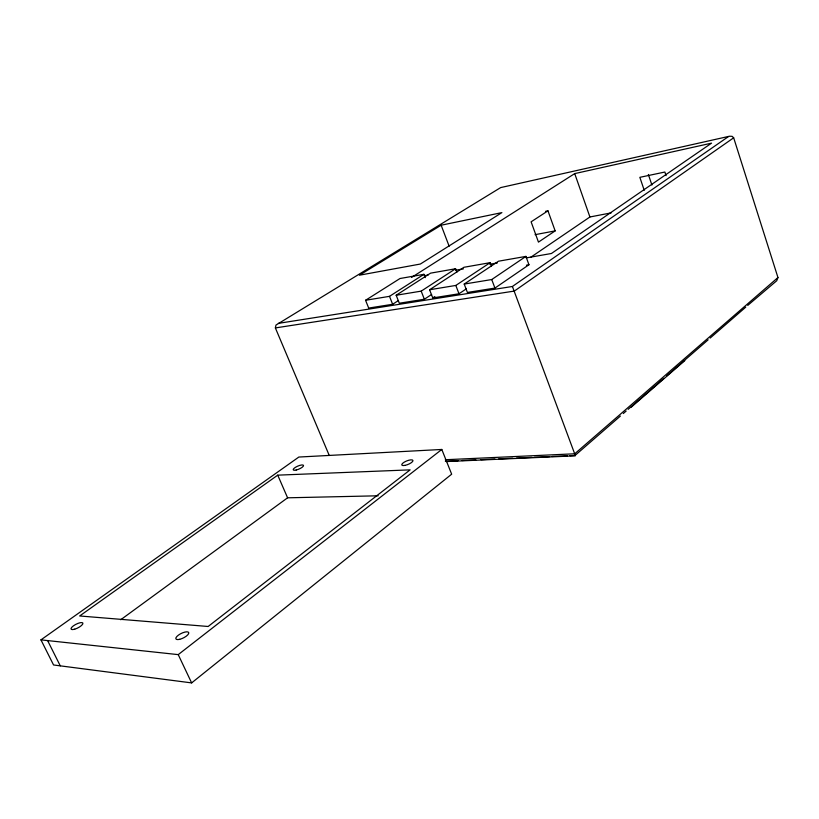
<?xml version="1.0" encoding="UTF-8"?>
<svg xmlns="http://www.w3.org/2000/svg" width="819" height="819" viewBox="0 0 819 819"><rect width="100%" height="100%" fill="white"/><g stroke="black" fill="none" stroke-linecap="round" stroke-linejoin="round"><path stroke-width="1.23" d="M733.67 137.797L732.145 136.343L729.524 136.22L500.665 187.592L275.983 325.061L275.368 327.928L514.352 291.073L733.67 137.797L777.958 277.539L574.733 453.787L445.301 459.735M620.392 416.052L575.061 455.446L569.973 455.671M623.29 413.544L626.187 411.025M628.112 409.357L663.799 378.347M666.697 375.829L708.169 339.793M710.104 338.114L745.792 307.105M747.716 305.426L776.729 280.733L777.968 277.6M631.152 407.258L684.807 360.616M191.636 682.903L451.658 474.191L441.799 449.457L298.853 457.043L40.95 639.864L53.563 664.977L191.636 682.903L178.235 654.627L40.95 639.864M178.235 654.627L441.799 449.457M120.721 619.748L287.592 497.809L378.194 495.792M277.733 475.153L79.668 615.97L208.139 626.484L410.124 469.86L277.733 475.153L287.592 497.809M728.552 136.507L512.356 286.496L278.388 323.362M494.932 288.083L528.961 264.752L525.911 256.398L498.484 261.21L464.209 284.07L467.403 292.444L494.932 288.083L491.738 279.545L525.911 256.398M530.763 257.258L589.915 216.984L611.261 212.858M491.42 266.175L490.12 262.684L463.943 267.281L429.586 289.762L432.749 297.932L458.998 293.775L466.246 288.902M555.149 230.886L538.462 242.117L531.111 221.826L547.962 210.831L555.149 230.886L535.063 234.674M432.749 297.932L434.828 296.56M429.586 289.762L455.814 285.442L490.12 262.684M456.869 272.164L455.569 268.755L430.579 273.147L396.171 295.249L399.314 303.225L424.355 299.252L431.623 294.471M396.171 295.249L421.191 291.134L455.569 268.755M425.215 277.651L423.914 274.314L399.989 278.521L365.561 300.276L368.693 308.067L392.649 304.279L398.003 300.808M365.561 300.276L389.496 296.345L423.914 274.314M411.578 277.436L574.713 173.608L711.557 143.151L551.422 253.501L526.259 257.893M441.144 225.215L359.408 275.204L420.362 264.035L501.883 212.612L441.144 225.215L449.14 246.212M545.515 211.322L547.962 210.831M424.344 275.706L428.122 275.041M455.794 270.209L463.349 268.888M489.772 264.271L497.317 262.95M526.474 265.172L528.961 264.752M464.209 284.07L491.738 279.545M445.362 461.261L458.077 460.698M461.885 460.524L475.88 459.899M480.968 459.664L494.952 459.039M498.761 458.865L512.755 458.241M516.564 458.067L531.828 457.391M534.367 457.268L549.631 456.592M552.17 456.47L567.434 455.794M446.447 461.558L575.337 455.825M512.51 286.742L575.276 455.384M47.615 640.581L60.268 665.847M275.379 327.958L329.279 455.518M389.496 296.345L392.649 304.279M421.191 291.134L424.355 299.252M455.814 285.442L458.998 293.775M574.713 173.608L589.915 216.984M644.236 190.336L639.844 177.334L664.874 172.031L666.072 175.645M648.361 174.457L651.914 185.043M404.873 465.407A6.03 1.884 -22.2 0 0 412.971 460.534A6.03 1.884 -22.2 0 0 404.238 462.151A6.03 1.884 -22.2 0 0 404.873 465.407M296.202 470.024A5.579 1.597 -23.4 0 0 303.511 465.438A5.579 1.597 -23.4 0 0 295.393 467.352A5.579 1.597 -23.4 0 0 296.202 470.024M74.713 629.187A6.624 2.047 -27 0 0 82.873 623.105A6.624 2.047 -27 0 0 73.28 625.941A6.624 2.047 -27 0 0 74.713 629.187M179.678 639.322A7.156 2.498 -26.4 0 0 188.749 632.657A7.156 2.498 -26.4 0 0 178.419 635.134A7.156 2.498 -26.4 0 0 179.678 639.322"/></g></svg>
